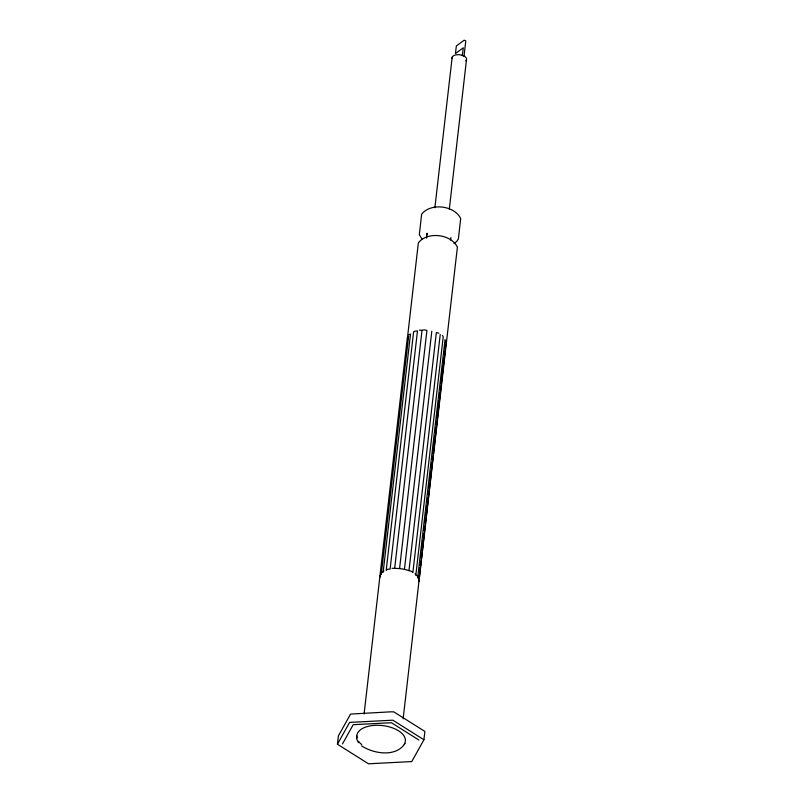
<?xml version="1.0" encoding="UTF-8"?>
<svg xmlns="http://www.w3.org/2000/svg" width="804" height="804" viewBox="0 0 804 804"><rect width="100%" height="100%" fill="white"/><g stroke="black" fill="none" stroke-linecap="round" stroke-linejoin="round"><path stroke-width="1.21" d="M356.855 735.891L356.815 739.268L358.423 742.665M418.904 581.604L446.29 340.745L445.677 342.062L446.26 343.469M426.934 234.909L427.095 233.24L426.542 238.115M337.429 744.223L338.383 735.891L350.554 714.083L390.453 711.841L393.799 711.862L424.884 731.439L423.919 739.76L411.759 761.569L368.503 763.8L337.429 744.223L349.599 722.414L392.844 720.183L423.919 739.76M364.091 714.002L407.357 337.409L407.94 338.826M407.497 337.409L418.351 242.858C427.236 231.19 451.155 233.974 457.396 247.17L403.146 718.806M408.613 336.283L381.257 574.418L381.347 573.021L383.94 570.88M383.156 572.167L410.512 334.032L408.703 334.886M434.874 207.754L452.16 57.275M394.653 568.468L422.01 330.333L424.351 329.871L426.924 330.414L399.568 568.549L392.04 568.287M440.23 334.494L412.874 572.629L411.497 571.322L404.452 569.312L431.808 331.178M449.325 209.1L466.471 59.868M408.985 570.699L436.341 332.575L438.853 333.188M450.622 239.984L450.903 237.552M418.934 578.88L417.708 577.543L417.638 576.136L415.849 574.96L443.205 336.836L442.451 335.419M417.708 577.543L445.064 339.409M418.462 578.95L418.884 575.202M419.316 571.463L419.748 567.724M420.03 565.232L420.462 561.494M420.894 557.755L421.326 554.006M421.748 550.268L422.18 546.529M422.472 544.037L422.894 540.298M423.326 536.559L423.618 534.067M424.05 530.318L424.472 526.58M424.904 522.841L425.195 520.349M425.768 515.364L426.05 512.872M426.482 509.123L426.914 505.384M427.336 501.646L427.768 497.907M428.2 494.169L428.482 491.676M428.914 487.927L429.346 484.189M429.778 480.45L430.2 476.712M430.492 474.219L430.924 470.481M431.346 466.732L431.778 462.993M432.21 459.255L432.492 456.762M432.924 453.024L433.356 449.285M433.788 445.547L434.07 443.044M434.502 439.306L434.934 435.567M435.356 431.828L435.788 428.09M436.22 424.351L436.502 421.849M436.934 418.11L437.366 414.372M437.798 410.633L438.22 406.894M438.512 404.402L438.944 400.653M439.366 396.915L439.798 393.176M440.23 389.437L440.512 386.945M440.944 383.206L441.376 379.458M441.808 375.719L442.089 373.227M442.662 368.242L442.954 365.75M443.376 362.011L443.808 358.272M444.24 354.524L444.532 352.031M444.954 348.293L445.386 344.554M405.035 743.399C396.091 757.448 373.749 753.891 361.569 745.861M342.464 743.961L353.217 724.685L391.427 722.726L418.894 740.022M453.999 243.441L456.803 241.371L458.391 238.899L460.682 218.557C454.441 205.362 430.522 202.578 421.638 214.246L419.346 234.597L421.979 239.12M399.568 568.549L404.452 569.312M419.397 330.153L422.01 330.333M415.095 573.553L415.849 574.96M380.001 575.543L380.583 576.96M465.888 60.782A7.316 3.849 6.6 0 0 464.039 56.019L465.777 40.883L464.179 40.2L456.33 45.989L455.456 53.556L463.315 47.768L462.31 55.436L464.039 56.019L462.441 55.335A7.316 3.849 6.6 0 0 452.059 58.28M356.966 737.982A24.432 12.864 6.6 0 1 383.357 725.67A24.432 12.864 6.6 0 1 404.241 744.233M361.72 744.574A24.432 12.864 6.6 0 1 358.574 741.378M413.557 332.203L386.201 570.337L387.588 569.272L390.121 569.081L417.477 330.946L414.944 331.137L413.557 332.203"/></g></svg>
